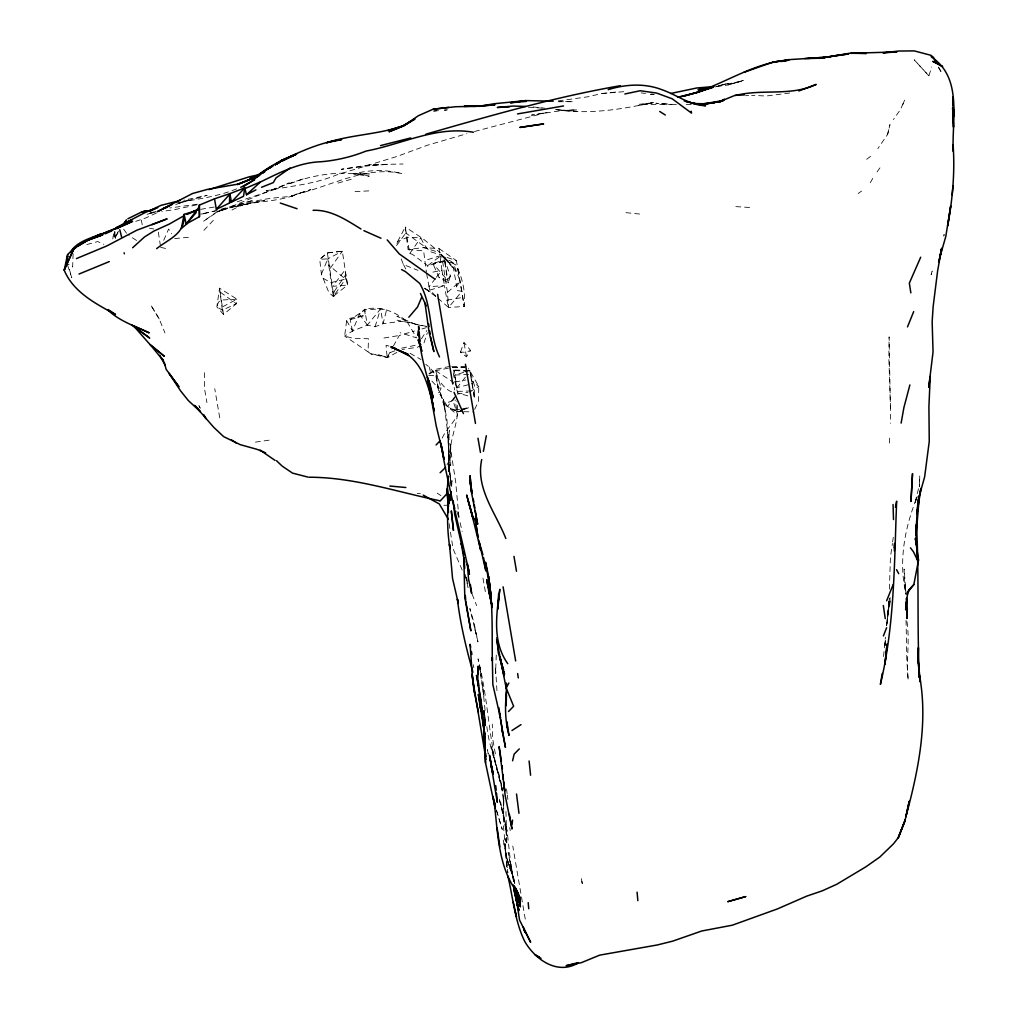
<?xml version="1.0" encoding="UTF-8"?>
<svg xmlns="http://www.w3.org/2000/svg" width="1018" height="1018" viewBox="0 0 1018 1018"><rect width="100%" height="100%" fill="white"/><g stroke="black" fill="none" stroke-linecap="round" stroke-linejoin="round"><path stroke-width="0.75" stroke-dasharray="5 3.75" d="M423.323 245.618L405.813 233.007L408.116 249.397L423.59 247.641L440.247 252.757L422.903 238.657L405.279 227.014L405.813 233.007L396.078 246.229L397.605 241.559L407.327 237.321L420.828 237.818L424.01 244.358L429.685 251.51L441.621 255.162L447.462 292.357L448.569 307.449L464.195 306.494C465.722 292.319 462.579 277.507 455.873 265.011L439.801 255.887L424.811 260.544L426.402 272.01M887.607 134.414L889.974 124.552L887.607 134.414L877.809 148.653M204.503 372.703L204.376 387.845L206.934 402.568M448.836 471.576L448.404 449.243L448.289 471.856M889.427 589.155L890.419 557.33L892.404 543.472M919.534 484.479L919.763 475.851L919.445 486.782L919.534 484.479L915.093 502.434L917.294 496.555M396.829 352.406L387.667 357.56L370.997 353.971L368.083 351.859L368.465 338.765L352.928 338.269L344.644 336.08L346.654 320.632L349.925 318.341L365.195 315.326L364.648 309.281C380.134 305.705 395.366 311.432 407.022 321.599C413.397 323.622 419.658 325.671 426.364 326.345M458.94 517.806L455.695 482.023L448.174 433.413L448.811 437.74L449.345 430.474L448.302 442.245L450.694 465.85L450.77 444.548L450.3 455.211C449.307 436.926 460.887 419.823 456.662 401.563M465.226 371.914L469.743 370.565L474.363 397.72L474.706 386.331L469.743 370.565L453.875 370.005L453.494 374.624L456.637 389.245L457.782 392.999L471.347 396.855M906.045 620.356L906.86 660.962L908.209 680.304C905.995 660.262 910.143 640.093 906.733 620.102M73.105 253.711L72.66 267.009L66.984 263.497M496.275 655.045L495.562 673.649L495.499 667.121L497.077 692.698M885.024 645.59L885.418 637.815M885.024 645.73L885.482 637.217M889.338 443.11L889.783 436.518L889.63 438.643M888.739 601.307L887.632 616.45L889.108 601.167M330.252 268.281L342.328 251.204L327.809 258.865L333.344 296.518L345.42 279.123L345.751 274.644L347.532 285.053L332.708 286.325L344.758 270.381L345.751 274.644L334.108 291.644L333.344 296.518L328.878 292.497L321.421 274.135L319.703 259.285L327.376 252.833L342.328 251.204L347.532 285.053L333.739 295.996L327.376 252.833M883.548 656.559L885.405 637.192M886.703 625.574L890.241 597.719M889.414 598.126L886.538 625.739M888.472 610.036L886.627 625.472L890.483 597.833M889.681 605.417L890.521 597.719M892.621 541.932L893.282 537.313M333.344 296.518L334.108 291.644M112.807 238.912C113.596 230.653 116.803 226.569 113.354 238.988M449.091 457.998L448.544 471.589M943.813 236.138L944.08 234.789M943.915 235.412L944.119 234.522M928.874 75.841L914.189 59.795L928.874 75.841L931.75 67.023M450.376 275.853L448.264 282.813L439.14 277.672L432.866 263.547L444.561 259.832L450.376 275.853L447.386 280.026L448.264 282.813L444.561 259.832L447.386 280.026L439.14 277.672M375.057 326.753L380.567 308.887L386.624 309.752L383.073 323.749L375.057 326.753L367.333 325.098L352.495 331.066L344.644 336.08L368.083 351.859M424.01 342.85L427.369 332.67M460.48 352.088L463.966 342.277L470.647 350.459L466.435 356.771L460.48 352.088L465.557 352.304L470.647 350.459M915.093 502.434L916.849 497.713M938.316 67.455L940.848 71.324L942.643 66.603M916.276 499.189C904.366 529.016 898.347 563.069 906.147 594.652L904.137 569.138L904.455 584.141L905.88 592.578M902.712 104.778L904.62 100.044L900.446 109.575L893.371 119.577M346.654 320.632L352.495 331.066L359.367 314.155L364.648 309.281L367.333 325.098L380.567 308.887L383.073 323.749L398.458 321.624L407.022 321.599L416.553 337.849L400.201 332.733M321.421 274.135L327.809 258.865L319.703 259.285L327.465 252.986L342.328 251.204M163.733 240.324L168.632 229.025L171.648 233.784M462.287 411.616L457.527 411.463L457.171 412.252L447.576 406.576L438.949 392.833L435.946 375.807L428.171 375.362M429.189 373.962L435.64 370.705L441.176 388.049L438.949 392.833L435.64 370.705L450.961 367.625M474.642 409.376L478.422 401.601L478.791 386.42L468.484 368.516M397.605 241.559L405.279 227.014L409.77 253.469L412.392 254.309L427.636 265.711L427.853 267.072M370.997 353.971L378.047 354.684L387.158 357.394L392.592 347.482M393.33 346.158L399.272 335.495L414.517 330.99M446.927 464.984L448.276 462.554L448.785 471.499M870.288 182.706L873.1 177.832M115.428 238.505L113.901 232.677L115.187 237.321L118.419 231.862M455.975 395.62L452.997 400.532L457.578 414.924C453.15 423.488 445.948 429.711 441.99 438.478M115.187 237.321L118.406 232.358M421.363 338.841L426.911 330.456M409.77 253.469L420.828 237.818M114.729 231.506L115.021 236.074L118.546 231.111M437.867 298.172L448.569 307.449L461.93 291.301L457.566 267.543L464.195 306.494L461.93 291.301L457.349 290.601L456.586 286.3L460.212 281.286L453.188 262.86L441.621 255.162L427.636 265.711L443.034 261.613L453.188 262.86M454.575 396.944L447.576 406.576L457.527 411.463M879.946 167.868L876.078 173.238M435.475 278.474L429.023 286.694L429.851 290.13L436.862 297.167M436.391 277.29L441.914 270.241L439.051 248.583L423.59 247.641M465.341 377.233L457.044 387.693L457.782 392.999M115.021 236.074L117.935 232.728M203.867 230.322L213.767 219.901M447.462 292.357L460.212 281.286M352.495 331.066L350.192 319.639L365.106 309.777L380.567 308.887M866.674 159.304L873.279 154.291M858.098 193.535L861.597 191.066M429.036 373.606L435.093 369.47L450.325 366.289M421.401 344.618L417.482 347.291L402.072 349.467M469.553 392.032L478.791 386.42L471.296 380.567M222.688 306.774L237.016 299.19L219.532 288.17L216.859 306.863L223.515 314.473L236.367 303.72L237.016 299.19L221.72 300.03L218.412 302.181L216.859 306.863L222.318 310.185L223.515 314.473L219.532 288.17L222.318 310.185L236.367 303.72L219.646 291.721M156.543 212.953L145.918 217.903L133.982 221.937M231.977 210.052C250.657 199.503 271.87 197.925 292.751 196.321M221.148 209.186L253.622 200.19L216.999 211.96C265.723 194.629 315.58 163.389 369.203 176.216L353.513 173.862L369.305 173.925L353.513 173.862M462.503 409.999L457.171 412.252L455.059 399.87M463.839 409.427L472.047 406.576M290.181 183.596L306.354 177.768M394.971 350.739L389.614 352.813L387.667 357.56L378.047 354.684M452.997 400.532L444.128 403.879L457.578 414.924M460.48 410.407L467.835 407.734L460.912 409.223M236.621 188.839C218.221 196.538 198.395 198.828 178.977 202.518M237.245 201.793L274.606 189.501L289.265 182.922L275.013 189.043L266.143 190.786C289.596 186.078 313.849 184.449 336.131 175.083L396.689 156.556L427.407 145.23L466.957 133.663M175.681 204.491L190.646 199.706L177.399 202.76M333.306 296.365L334.324 296.047M429.851 290.13L444.459 285.613L441.914 270.241L429.672 272.799M294.978 195.074L291.581 195.927L294.978 195.074C275.484 202.251 254.271 201.042 234.331 206.819L264.782 200.241L200.381 214.149L203.562 213.742M463.712 372.359L454.664 375.057L457.26 391.408L471.194 390.912M178.939 203.193L207.138 195.341L183.813 200.215M338.027 183.062L353.271 178.684M350.192 319.639L365.195 315.326M146.999 214.302L156.034 211.769M421.91 328.929L426.338 327.681M474.49 131.513L546.971 112.413L531.46 115.161L561.949 110.529L577.142 109.893L561.427 110.275L576.913 111.42L554.81 109.371M86.835 244.536L97.779 241.559L103.861 244.345M715.361 86.861L728.926 83.171L718.988 85.563M469.743 370.565L472.314 383.646L457.044 387.693L453.875 370.005L454.664 375.057L468.585 374.459M196.665 204.86L174.142 209.759L161.798 211.413M203.473 213.755L215.218 210.853M291.581 195.927L310.668 189.679L295.818 194.323C330.965 186.434 365.627 165.158 402.275 173.696C386.458 169.472 369.801 169.612 353.997 173.874M623.729 91.696L602.02 93.503L587.31 96.875L558.017 100.96M459.525 409.516L453.952 409.974M150.486 212.749L159.05 210.917M444.573 261.079L432.866 263.547L447.386 280.026M401.665 348.156L416.973 344.975M789.713 93.007L766.172 96.023L751.615 95.323M455.008 382.068L465.735 379.981M197.479 204.198L169.713 207.965M426.606 273.448L429.023 286.694L444.459 285.613L446.953 300.17L462.299 297.498M200.661 209.339L214.454 206.998M457.26 394.093L468.013 392.286M383.926 338.027L399.272 335.495M149.493 213.296L157.179 212.075M255.442 442.13L270.826 439.916M718.466 85.856L742.873 80.88L727.972 84.85L743.28 80.422L728.277 84.99L714.381 86.848M387.349 164.42L372.206 165.336L341.323 169.281L371.201 164.611L403.052 164M745.52 95.743L748.612 95.412M602.02 93.503L617.532 91.887M174.676 238.543L189.742 237.207M433.935 111.064L438.465 110.669M452.501 367.498L466.397 366.404M433.49 111L436.607 110.758M372.206 165.336L387.833 164.394M355.066 191.562L370.717 190.811M443.924 505.322L447.017 505.208M691.273 104.434L685.203 104.523M676.41 104.6L655.872 103.238L671.88 104.549L638.82 104.345L654.307 102.614L638.54 105.503L653.301 102.398C621.031 109.588 587.602 114.856 554.645 109.422M452.501 367.613L464.781 367.498M558.538 101.749L573.312 101.685L559.086 101.482M653.62 94.292L650.464 94.267L653.556 94.47M431.899 381.063L438.249 388.023L441.176 388.049M463.877 411.666L473.395 411.959M417.215 493.488L420.37 493.628M454.397 370.552L466.842 371.239M735.849 206.629L751.793 207.596M528.367 107.208L542.874 108.162M451.776 366.404L466.308 367.485M651.393 94.178L654.307 94.394M408.116 249.397L423.666 250.899L424.811 260.544M625.93 212.66L641.989 214.276M533.114 106.954L544.808 108.188M641.098 92.905L645.527 93.491M426.427 326.384L397.096 320.186M149.493 228.185L153.743 229.012M160.666 247.374L167.283 248.799M388.978 346.069L386.076 345.318L387.158 357.394M447.271 257.541L456.28 260.519L459.347 275.153M401.207 258.941L403.484 264.591L418.016 270.368M416.108 324.564L396.893 316.191L407.022 321.599M410.05 353.271L421.007 359.558M136.577 240.464L128.955 235.603M451.661 391.892C439.331 386.7 436.442 371.583 425.753 364.368M323.151 278.283L330.85 282.635L345.42 279.123L328.445 264.845M435.64 370.705L453.468 382.374L454.588 390.034M424.519 288.412L430.996 292.573L424.888 288.209M437.193 493.132L440.947 495.651M439.051 248.583L456.28 260.519M424.735 288.158L436.684 297.218M441.621 255.162L453.341 267.263L455.86 271.284L440.972 254.118L453.341 267.263L456.586 286.3M359.367 314.155L367.333 325.098M126.537 233.224L123.674 229.266L122.453 225.029M159.19 318.914L150.753 304.967L159.113 318.749L164.967 332.937M938.647 67.137L940.848 71.324M403.484 264.591L406.386 270.177M462.236 570.093L453.086 548.867L448.645 520.834M465.633 577.104L467.275 581.291M472.161 594.207L476.615 605.595M67.468 264.922L71.807 277.838L68.537 266.334M466.142 577.041L467.071 579.853M496.631 810.862L502.268 829.505L496.135 809.17M456.789 511.138L459.016 518.353M514.574 883.357L513.556 877.503L506.939 859.014L510.196 869.194L505.997 854.738L503.261 840.054L506.939 859.014L514.421 881.792L509.42 863.048L514.815 883.357M474.477 627.342L469.845 608.535L474.057 622.978L477.951 641.913L474.477 627.342L476.958 637.637M429.252 367.091L430.296 371.354M480.547 671.753L479.949 667.426L484.021 697.025L478.078 658.862C489.06 701.886 488.704 746.881 502.307 789.281C500.322 774.291 493.59 760.586 491.185 745.685L502.307 789.281M514.421 881.792L508.211 852.537L513.53 881.766M460.136 522.705L462.159 531.46M446.953 300.17L448.569 307.449M465.086 574.279L468.026 587.424L466.295 577.168M501.594 786.481L502.574 790.859M141.375 220.142L142.215 224.736M466.435 356.771L463.966 342.277M487.418 749.757L488.284 754.16L487.406 749.732M435.946 375.807L438.249 388.023M501.276 785.018L502.65 792.322M502.917 793.785L504.012 799.626M495.372 753.867L492.725 739.157L492.292 724.103M482.965 578.122L485.51 592.591M525.263 919.152L512.779 846.073M219.735 417.8L214.747 388.698M512.614 875.811L510.222 861.063L513.619 881.703M509.725 827.596L510.234 830.688M160.437 245.86L157.994 229.852M473.408 664.729L473.841 667.668M472.314 383.646L474.363 397.72M449.867 474.21L448.569 461.027L449.905 474.426M450.071 475.699L451.318 484.568L448.938 465.391L449.803 474.337M486.846 726.61C490.065 754.453 503.643 780.259 503.706 808.61L503.719 797.908L503.643 828.181L507.829 872.897L505.666 853.682L505.259 838.616L506.531 867.158M506.531 789.077L507.117 793.518M507.308 794.994L507.893 799.448M450.045 475.915L451.368 486.299M505.946 811.499L506.875 844.635L505.539 825.293L507.002 835.753L500.576 802.108L507.155 831.299L510.909 865.389M485.102 710.348L482.659 686.539M904.887 584.154L905.969 593.469M450.541 481.781L451.025 486.235M458.418 511.838L458.953 517.869M890.534 408.231L888.854 358.692L889.096 336.882L890.674 423.335M452.005 480.776L451.674 485.357L452.005 480.776M932.081 271.348L931.177 274.733L932.373 270.355L932.081 271.348M217.305 211.528L203.32 221.415L217.47 211.82L224.584 209.301L217.305 211.528M447.5 109.893L444.484 110.148L447.5 109.893M200.33 408.294L198.93 405.698L200.292 408.231M444.472 405.597L439.878 391.205L445.146 409.91L443.53 399.476L447.246 429.138L449.231 459.08L447.004 420.319L444.472 405.597M503.083 812.402L498.922 797.947L507.155 831.299L503.083 812.402M582.245 883.522L581.316 878.089L582.245 883.522M449.243 469.769L448.302 439.661L449.243 469.769"/><path stroke-width="1.5" d="M66.475 263.687L67.646 254.525C84.901 236.952 111.013 232.206 132.645 221.288L117.503 227.867L131.462 220.003L117.146 228.605M506.417 683.103L506.15 705.627L506.442 695.052M492.394 657.552L492.343 660.618C491.809 627.673 493.692 594.397 485.471 562.089L489.709 587.233L488.665 576.697L489.073 579.649M448.429 480.878L448.34 483.944L448.314 476.386M449.065 503.477L449.243 494.506C446.826 512.461 447.118 530.734 449.956 548.638L449.498 544.274L452.552 578.479L458.342 603.369L457.387 599.093C460.314 623.97 466.219 648.186 472.912 672.236M515.999 889.312L520.338 906.669L520.096 897.851L516.266 889.388M231.404 202.098L244.714 187.923L243.556 196.27L231.404 202.098L229.903 193.624L214.518 198.815L216.338 209.352L229.635 202.951L229.903 193.624L244.714 187.923L246.483 194.769L255.925 189.857M492.305 657.488L492.839 684.529L500.462 717.983L498.807 707.663M506.506 692.125C504.877 706.619 505.081 721.24 509.038 735.416L507.155 724.027L507.384 727.883L507.269 721.978M905.918 602.249L905.676 609.858L907.343 595.466L909.074 589.753L913.846 584.548L918.529 560.091L915.347 538.357L916.34 545.037L915.945 529.971L918.338 499.316L916.785 513.11M941.637 249.156L939.754 257.478L945.811 236.443L950.697 205.903L947.669 225.945C952.53 199.324 955.049 172.144 953.115 145.103M894.288 547.938L894.593 543.37L894.351 550.865M156.645 248.634C169.077 238.708 185.391 233.949 184.156 214.378L196.461 210.446M451.241 491.49L450.567 500.563L451.114 492.954M448.378 476.259L446.915 493.03L448.378 504.903M952.186 194.96L952.975 185.798M196.181 212.533L186.205 224.151L184.156 214.378L181.357 228.439L188.05 222.942L199.452 216.669L199.337 205.127L214.518 198.815M919.394 495.461L916.111 535.112L916.467 524.346C919.152 575.539 916.989 626.655 919.356 677.759L918.109 658.404L918.414 647.652L918.147 662.833L917.714 656.788L920.374 682.035L918.732 671.6C928.836 719.955 918.529 769.926 905.842 816.856L909.265 801.166L904.849 821.437L898.321 837.623L893.499 843.807L879.832 857.029L865.86 866.827L836.783 884.26L822.124 890.89L806.752 896.12L777.37 908.947L732.311 925.197L701.746 930.999L672.644 941.154L657.361 944.958L599.742 955.126L581.38 962.659L566.11 965.7L577.893 962.659M512.079 824.605L512.563 820.101M417.673 335.367L418.271 330.85M481.73 459.563C475.317 488.475 495.944 513.034 505.831 538.509M916.798 514.586L921.023 488.182L919.801 492.572M882.25 673.407L880.405 684.414C894.784 624.403 894.237 562.356 896.654 501.2L895.446 507.18M941.472 249.308L937.591 271.119L933.15 306.52L932.157 321.815L933.048 351.923L928.734 387.311L930.236 376.367L928.912 406.844L929.256 441.468L924.637 476.908L918.58 498.515M901.121 423.119L903.908 407.544L909.888 384.944M941.077 251.001L941.586 248.239M483.385 451.356L486.324 435.742M512.588 760.764L514.154 754.147L519.282 748.892M940.797 252.375L938.812 262.059L941.637 249.232M67.646 254.525L64.21 270.215C73.283 292.128 95.717 303.72 115.492 314.498L108.328 309.65M421.567 297.472L417.571 306.978L408.829 317.234M883.382 635.957L886.614 627.724M886.653 600.735L893.168 584.561M907.496 326.893L913.68 311.623M920.692 257.198L909.328 283.144L910.855 292.866M508.516 711.518L513.632 706.263L506.15 687.913L508.885 683.04M66.488 259.145L68.053 256.498M70.382 252.528C76.312 241.47 90.615 238.403 101.278 233.771L91.951 237.97L121.829 225.869M909.074 589.753L907.343 592.641L913.846 584.548M123.254 224.914L126.487 219.952L122.949 224.914M71.578 251.51L73.271 248.965L75.956 247.374M447.322 493.336L440.005 501.161M186.205 224.151L199.159 206.934M216.338 209.352L229.546 194.387L229.635 202.951M436.073 444.968L440.107 440.769M440.12 472.721L445.566 467.415M246.483 194.769L260.455 181.98C279.581 172.729 298.872 162.473 320.619 161.773C336.245 160.5 351.592 156.887 366.136 151.046C401.69 144.429 436.518 125.621 473.395 132.276M132.645 247.743L144.492 236.965L153.972 231.035L169.217 224.125L184.067 215.663M290.13 168.021L276.031 177.908L273.269 182.629L261.537 187.287M259.844 175.032L253.686 179.27C265.927 167.499 281.261 160.399 296.709 153.922L282.164 161.149M262.3 173.34L264.769 171.648M270.228 167.626L272.799 165.947M275.382 164.267L281.095 160.615L295.844 154.545L281.184 160.653C300.552 151.555 320.148 142.418 341.603 139.568L326.638 142.736C351.528 134.541 378.2 134.567 402.886 125.901L414.708 119.17L402.886 125.901M511.965 730.517L521.025 724.625M264.667 171.609L253.164 179.079L258.839 175.732M151.962 224.685L167.117 218.87L136.794 230.233L106.712 245.987L76.452 258.585M243.022 186.816L254.704 179.588L240.732 187.35M78.64 245.783L88.044 240.197L102.869 234.611L87.599 240.172L102.449 234.98M411.285 121.117L403.853 125.85L389.08 131.767L404.261 125.418L418.385 115.708L433.07 109.219L455.733 106.725L479.898 106.241L464.03 106.356L479.516 106.012L474.795 106.356M272.824 165.985L266.232 169.802L271.361 166.914M275.204 164.751L280.344 161.875L275.076 164.661M272.442 166.049L251.65 178.735L237.347 184.563L241.699 182.922L252.566 178.43L237.703 184.169L207.112 189.463L192.504 193.522L157.357 211.655L169.701 205.661M720.146 101.444L704.634 104.18L719.98 101.52L735.123 95.31L744.4 94.903M724.396 99.204L719.98 101.52L722.92 100.591M127.861 218.794L141.96 211.82L151.695 210.497M172.195 204.491L162.587 208.855L167.054 207.29M78.997 274.046L109.27 261.601M105.121 233.822L111.802 230.921M245.287 188.419L259.997 182.107M124.234 224.902L115.683 228.541L120.124 226.887M197.836 209.606L193.814 211.311L197.428 209.988M186.981 214.442L198.625 209.555M678.153 97.219C716.672 90.208 748.854 62.951 788.517 59.998L781.417 61.487M175.758 202.009L179.906 200.317M155.245 208.626L148.399 211.248L161.009 205.343L176.152 201.551M157.765 207.647L145.905 212.151L116.027 227.765L122.147 225.805M743.853 72.38L773.158 62.022L788.632 60.202L773.158 62.022M677.568 97.27L699.341 91.925L714 86.492L698.997 91.518L712.371 87.701M719.281 102.055L723.734 100.464M798.837 90.971L816.169 84.405C790.833 96.595 761.948 88.591 735.403 95.514M258.47 175.261L250.11 178.226L257.579 175.783M577.995 963.066C557.202 975.32 535.163 959.452 524.703 941.395C514.777 921.01 513.072 897.876 507.867 876.027M722.576 100.578L704.278 103.785L693.182 103.505M387.947 130.597L403.166 125.748M208.957 189.641L249.372 176.776L257.987 174.918M380.503 145.599L410.763 137.939M684.707 95.794L699.341 91.925M425.906 134.172C490.18 115.836 554.466 97.041 620.42 85.703M608.166 89.66C625.625 84.227 644.636 83.018 661.916 89.711C676.741 94.776 689.351 105.185 705.576 105.732L686.221 101.673M780.475 61.474L788.059 59.693L829.874 57.046M835.193 55.672L819.439 58.382L850.539 53.089L866.369 53.432L851.061 53.292L896.667 51.918M624.874 93.974L640.182 90.742L656.572 93.058L672.16 98.771L691.54 113.113L691.171 111.242M670.837 93.44L696.732 87.993L712.295 86.695M563.565 105.948L517.513 113.927M711.773 87.217L698.004 89.749L711.353 87.319M152.713 210.052L141.96 211.82L150.639 210.662M510.858 102.742L525.708 100.604L494.277 103.721L478.944 106.368L494.939 104.778L473.128 106.419M714.649 102.691L695.994 104.332M834.785 55.748L848.63 53.954L819.363 58.23L807.592 58.548M433.184 109.206L448.582 107.361M510.374 102.754L526.408 101.393M829.708 56.893L804.742 58.573M896.693 51.931L883.026 52.86L898.5 51.04L914.253 50.9L930.77 55.252L933.519 57.377L936.445 62.951M509.471 106.826L497.344 107.475L512.881 106.063L525.568 106.406M525.784 100.578L553.143 101.189M308.976 477.226C353.564 477.238 396.015 491.63 439.191 500.64M910.436 547.824L913.439 551.769L917.409 559.989L918.529 560.091M389.856 486.044L405.838 487.507M313.099 210.306C331.155 209.619 346.285 220.028 360.996 228.999M695.905 103.798L684.198 100.947M307.83 477.073L292.497 473.103L282.151 466.091L276.502 460.709M395.429 348.296L390.976 347.011L408.269 354.48L391.192 346.896L408.612 355.498L405.457 353.208C422.139 363.502 427.089 382.921 432.103 400.583M280.306 203.053L297.052 208.741M194.603 405.368L213.729 427.305L223.655 436.646L240.324 444.688L256.88 449.294L265.647 452.794M363.897 230.679L380.961 238.225M401.588 269.592L405.482 271.653L419.721 283.424C432.879 305.705 428.387 333.548 439.509 356.936M539.209 957.035L535.112 954.846L540.991 958.332M423.195 495.104L439.267 503.923L448.404 519.358M659.702 111.471L665.314 114.996M231.506 439.916L236.52 443.186M435.093 279.276L399.323 253.953L387.209 239.904M260.074 450.083L275.038 460.39M108.277 310.299C119.628 321.255 135.203 326.167 149.201 332.835L131.806 325.086L149.71 338.065L134.083 326.473L150.27 344.847L164.343 356.287L150.091 344.529L163.516 360.856L162.002 358.349M195.507 406.22L200.431 411.73L188.406 400.647L180.631 390.937L168.988 373.25L178.977 386.776L166.125 369.292L164.165 362.077M420.459 293.477L426.3 305.922M513.199 884.909L518.34 893.702C498.031 868.265 497.967 833.284 494.214 802.388L495.333 808.228M514.039 886.793L520.096 897.851M159.75 355.358L165.056 365.029M896.527 569.635L898.729 573.707M204.516 416.069L205.903 418.665L203.702 414.581M507.74 663.66C492.05 641.607 496.504 614.274 499.8 589.295L497.777 609.184L498.68 593.914L498.718 599.92M454.028 392.35L463.457 413.601M515.273 888.014L520.452 902.228L516.113 889.312M931.076 55.71L931.585 57.148C962.723 77.801 951.792 119.602 953.179 151.249L952.988 145.167M422.101 351.197L418.194 339.719L420.93 348.449M473.726 519.664L466.638 495.015L472.619 516.928L467.733 499.456M523.214 926.724L525.046 932.488L523.685 928.276L530.632 942.286L519.562 920.081L514.383 886.118L518.506 909.558L513.772 888.918L518.798 910.792L516.177 899.225L518.709 909.405M493.183 772.573L491.02 765.434L493.005 774.24L489.48 755.178L497.293 802.286L496.542 793.162M119.768 229.775L121.715 237.448M482.901 554.721L479.071 541.716L485.853 570.882L483.588 557.635M482.01 712.129L479.567 703.794L481.081 710.857L478.396 694.607L484.772 734.538L481.005 706.53L481.959 713.847M495.104 805.047L492.814 796.343L495.397 806.32M520.338 906.669L516.075 889.198M492.241 605.939L486.617 579.624L492.241 607.568M429.812 383.239L433.274 397.809C426.44 374.509 418.678 350.879 418.627 326.358L418.907 329.323M420.396 345.636L421.058 348.487M440.769 443.721L442.461 451.368L436.175 425.753L427.471 377.334L431.034 393.292M496.58 639.635L506.15 687.913M488.487 590.02L491.732 604.628M430.639 336.971L433.872 351.579L429.176 332.784L424.99 303.199M494.837 806.714L485.51 762.838L484.072 733.087L485.052 747.403M500.462 717.983L499.52 713.707L505.462 747.428L501.734 728.481M513.276 902.279L516.47 916.887L515.528 912.612M428.565 380.338L430.118 387.616L428.756 380.261M478.473 694.34L480.738 705.041M471.449 512.69L480.725 550.305L478.689 540.049M440.654 442.601C448.149 486.998 460.187 530.276 469.413 574.279L467.351 563.908L468.522 578.848L471.665 593.469L470.38 584.51M470.685 647.143L470.087 644.279L472.517 678.573L486.006 759.39M454.066 505.424L454.664 508.351M474.655 693.36L472.136 674.209L473.803 689.071L478.447 712.307M432.396 402.059L434.164 410.941L433.668 408.002M441.939 448.811L443.988 459.182L441.494 445.96M428.324 381.623L430.347 392.006M503.948 671.371L504.495 674.298L503.961 671.295M490.282 759.479L492.966 774.176M471.958 491.758L469.743 480.114L471.792 493.412M509.369 814.336L512.029 829.034L505.157 795.452L503.668 782.078M465.799 601.422L470.863 630.867L464.781 597.159L463.852 557.979M503.096 586.839L515.655 660.936M477.976 438.236L480.445 452.425M437.625 294.329L452.73 384.002M516.495 571.225L513.963 556.362M465.43 364.266L475.47 423.437M473.294 499.1L473.79 502.052M474.286 504.992L474.782 507.944M475.279 510.883L477.646 524.232L471.156 490.587L470.061 475.635L471.868 493.399M431.708 396.218L432.192 399.158M432.688 402.11L433.184 405.049M501.416 761.286L499.113 746.614L504.75 791.101L503.681 782.091M428.565 323.686L429.023 326.638M429.723 331.066L430.181 334.019M471.423 651.507L471.868 654.447M448.442 503.401L447.398 488.525L448.531 506.43M883.319 605.519L885.266 618.6M517.64 673.56L518.289 677.937M500.678 719.459L502.599 732.769M497.128 827.749L499.863 846.874M124.171 252.769L124.311 253.813M489.467 582.589L490.065 587.004M490.676 591.42L491.274 595.835M518.976 813.293L516.52 794.015M481.056 700.448L476.5 675.354L478.6 685.712L478.536 682.709M483.766 723.887L484.148 726.852M482.341 716.761L485.039 738.915L484.275 731.484M500.092 656.674L504.05 675.697L499.596 656.865L503.516 669.844L498.26 652.653L496.949 637.726M468.356 568.171L468.725 571.136M906.504 598.126L906.936 618.511L906.618 599.004M502.816 774.596L503.325 779.088M906.542 598.342L906.873 601.231M485.064 747.606L483.906 737.261L485.09 749.172M485.713 753.524L486.044 756.476M453.214 500.907L454.702 514.281L462.287 547.748L461.243 543.485L464.577 562.509L464.093 558.004M495.728 785.731L496.211 790.184M529.106 760.98L530.594 775.232M463.457 551.985L463.775 555.001M481.209 701.936L481.972 709.368L477.735 681.424L478.167 666.23L478.333 673.725M502.116 765.689L502.383 768.666M502.943 774.634L503.363 779.101M637.09 892.175L637.841 900.663M528.202 902.622L528.749 908.718M419.174 332.288L419.989 341.183M484.657 719.421L483.932 710.691L485.115 725.63L484.657 719.421L485.077 724.727M465.341 595.454L465.684 599.933M463.979 557.851L464.742 568.311M916.824 549.847L917.409 559.989M484.53 743.433L485.51 762.838M953.217 106.025L952.759 97.079L953.764 116.472L953.37 109.015M448.098 503.541L448.442 512.563M893.066 504.495L893.499 519.562M199.337 205.127L199.452 216.669M912.522 473.688L910.983 501.289L912.522 473.688M887.047 644.216L884.973 664.118L887.047 644.216M905.346 819.477L898.321 837.623L905.346 819.477M66.119 265.482L64.21 270.215L73.741 249.117L66.119 265.482M280.752 161.404L275.484 164.509L280.752 161.404M745.66 896.604L727.895 901.63L745.66 896.604M543.497 123.942L519.943 127.415L543.497 123.942M936.725 63.129L932.781 61.334L942.643 66.603L936.725 63.129M477.989 537.466L475.101 518.366L477.989 537.466M516.889 896.527L515.35 887.747L516.889 896.527M453.455 530.353L451.343 511.138L453.455 530.353M484.784 747.823L484.034 733.138L484.784 747.823M953.344 122.809L952.632 107.793L953.497 127.212L953.344 122.809"/></g></svg>
